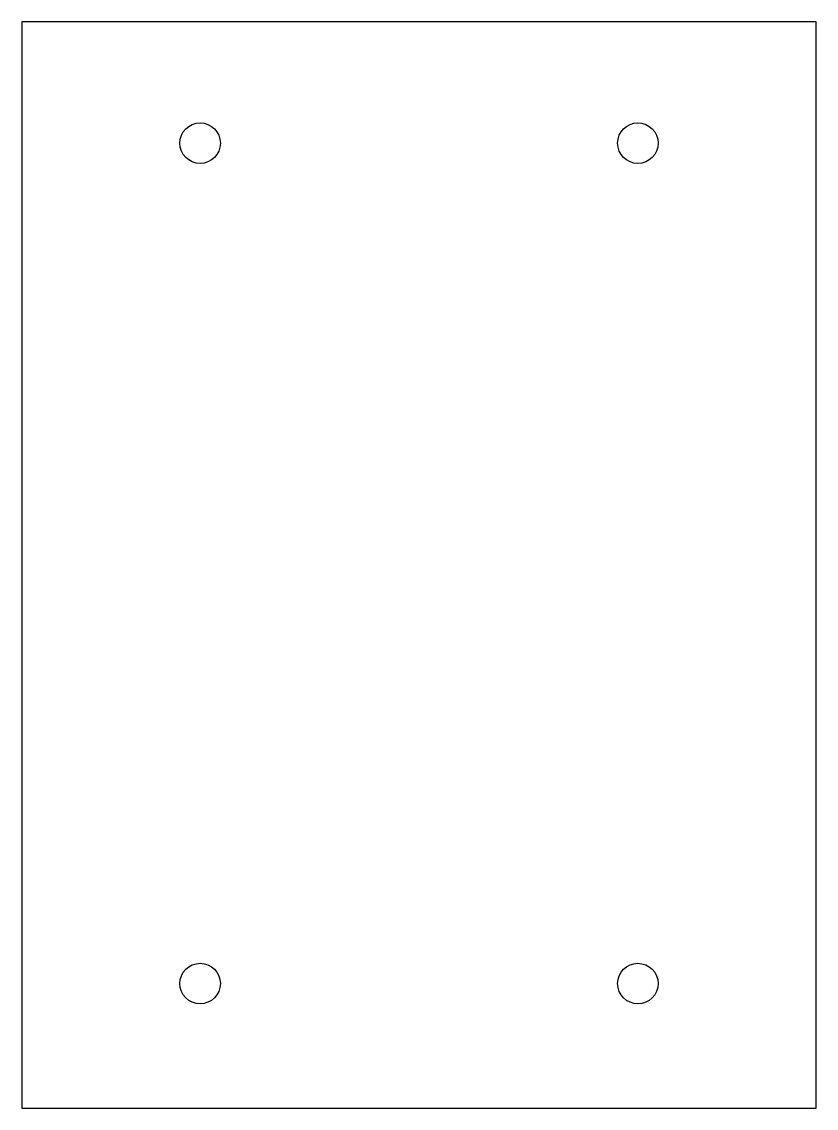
# Model space of a CAD drawing. Header units: millimetres. Extents: x -24.5 to 24.5, y -37 to 30.
import ezdxf

# ---------------------------------------------------------------- set-up
doc = ezdxf.new("R2010")
doc.units = ezdxf.units.MM
doc.layers.get('0').update_dxf_attribs({"linetype": 'CONTINUOUS'})

msp = doc.modelspace()

# ---------------------------------------------------------------- linework, layer by layer
msp.add_lwpolyline([(24.5, -36.972), (24.5, 30), (-24.5, 30), (-24.5, -36.972)], close=True)
for centre in [(-13.5, 22.514), (13.5, 22.514), (-13.5, -29.286), (13.5, -29.286)]:
    msp.add_circle(centre, 1.25)

doc.saveas('drawing.dxf')
